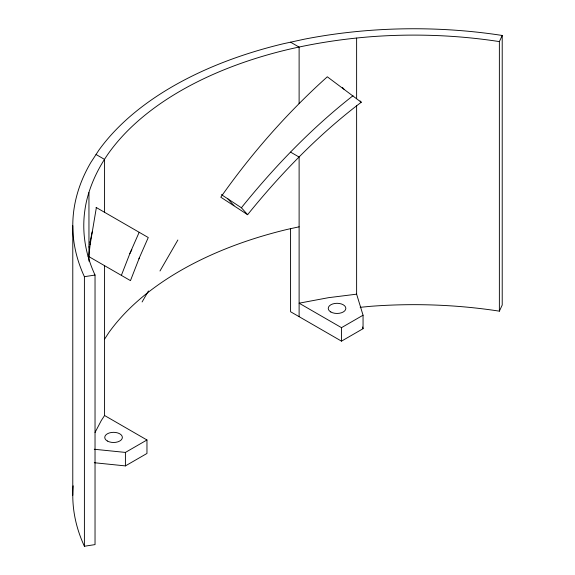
<?xml version="1.0" encoding="UTF-8"?>
<svg xmlns="http://www.w3.org/2000/svg" width="575" height="575" viewBox="0 0 575 575"><rect width="100%" height="100%" fill="white"/><g stroke="black" fill="none" stroke-linecap="round" stroke-linejoin="round"><path stroke-width="0.86" d="M88.766 256.551L90.124 244.734L96.363 207.568M90.023 242.348L92.187 231.84M88.953 247.106L89.082 246.675M121.368 275.375L130.273 252.526L139.172 232.286M96.039 207.381L148.264 237.533L139.423 257.643L130.468 280.629L88.004 256.112M129.857 253.589L131.847 249.643M138.956 258.843L139.423 257.643M499.373 41.601L502.219 35.463A341.147 196.959 0 0 0 304.268 39.201L283.374 43.743A341.147 196.959 0 0 0 98.749 150.334L90.886 162.402A341.147 196.959 0 0 0 84.403 276.69L84.403 546.25L95.033 544.604L95.033 275.044A330.143 190.605 0 0 1 86.609 200.833C90.713 183.49 98.648 167.282 108.912 152.77A330.143 190.605 0 0 1 287.586 49.615C314.956 43.168 342.815 38.956 370.832 36.735A330.143 190.605 0 0 1 499.373 41.601L499.373 311.161A330.143 190.605 0 0 0 370.832 306.295L360.18 307.316M499.373 311.161L502.219 305.023L502.219 35.463M95.033 432.465L101.301 420.526L104.578 415.509L104.578 265.679M142.097 301.954L148.422 290.993M159.979 270.983L177.862 240.005M104.578 339.135L108.912 332.479A330.143 190.605 0 0 1 287.586 229.324L299.115 226.816M360.123 100.977L361.258 102.249C319.183 134.14 282.095 172.22 248.853 213.138L247.638 214.712L241.435 207.791L243.354 205.304C275.978 165.126 312.218 127.65 353.021 95.709M94.286 449.255L125.415 452.424L146.963 439.983L146.963 453.459L125.415 465.901L94.286 462.731M356.622 294.17L328.476 297.685L299.115 303.19L341.5 327.664L363.055 315.222L356.622 294.17L356.622 105.807M290.576 229.001L290.576 311.743L341.5 341.14L363.055 328.699L363.055 315.222M84.403 276.69L95.033 275.044M290.576 42.176L299.115 47.107L299.115 103.68M290.576 152.123L299.115 157.054L299.115 316.667M96.039 154.495L104.578 159.426L104.578 212.312M104.578 415.509L146.963 439.983M221.375 194.609L241.435 207.791M247.638 214.712L220.786 197.189C251.678 153.281 287.349 112.678 327.312 76.798L361.258 102.249M342.362 87.378L344.022 89.233M227.793 198.778L233.989 205.706M362.537 327.017L363.055 328.699M356.622 38.087L356.622 98.728M341.5 327.664L341.5 341.14M125.415 452.424L125.415 465.901M90.124 241.752L90.124 244.734M88.953 192.625L88.953 261.151M72.781 225.709L72.781 495.276M84.403 546.25A341.147 196.959 0 0 1 73.169 485.825M330.819 311.973A8.805 5.082 0 0 0 345.546 309.695A8.805 5.082 0 0 0 334.765 303.471A8.805 5.082 0 0 0 330.819 311.973M107.331 441.003A8.805 5.082 0 0 0 122.065 438.725A8.805 5.082 0 0 0 111.277 432.501A8.805 5.082 0 0 0 107.331 441.003"/></g></svg>
